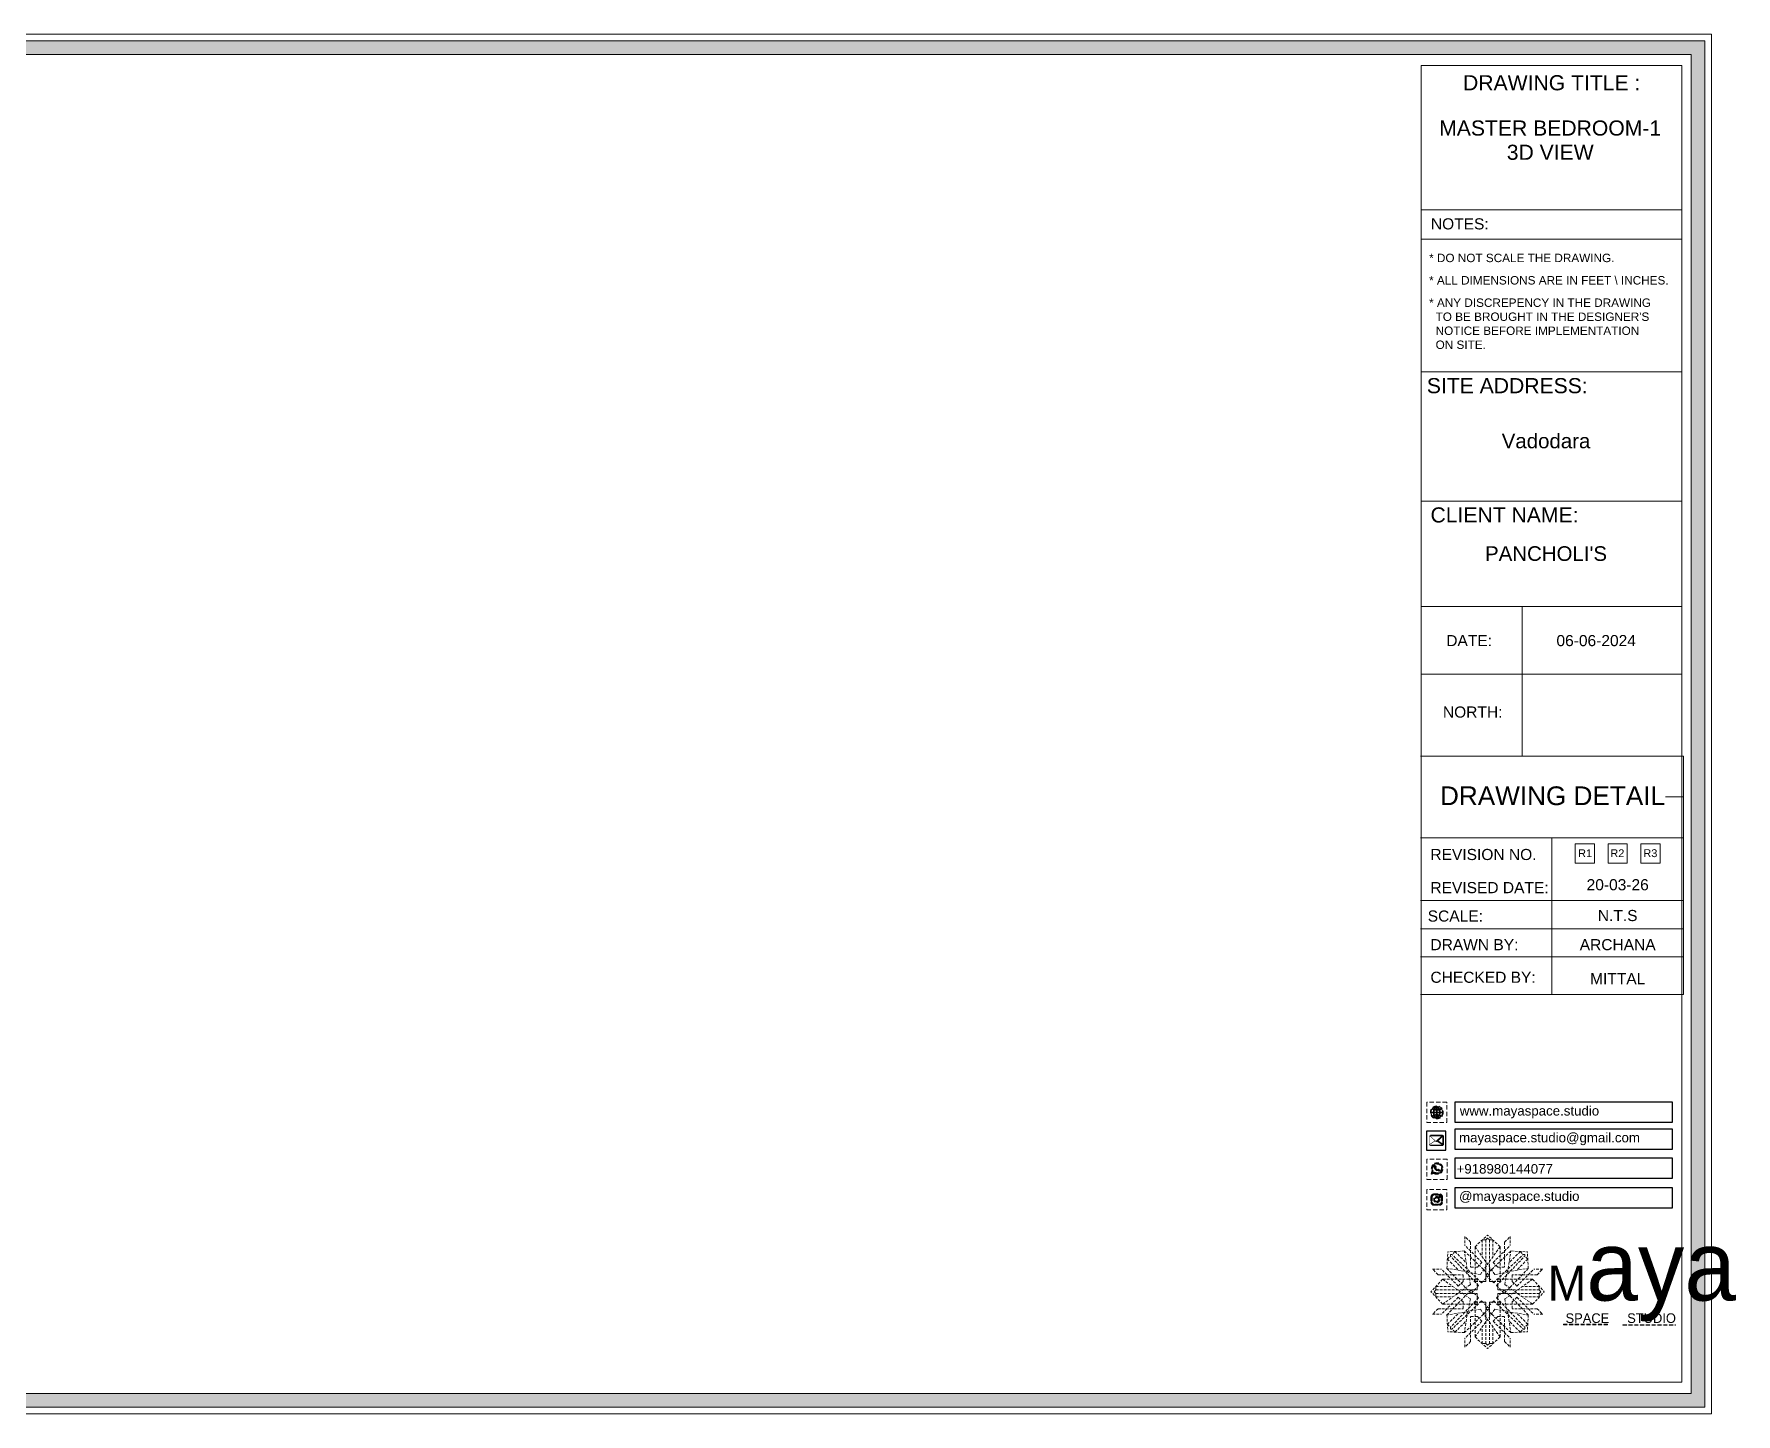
# Model space of a CAD drawing. Header units: millimetres. Extents: x 56222 to 3066687, y -650199 to -121287.
# Drawn here: x 132647.2 to 132948.4, y -183738.8 to -183494.7 of the extents above; entities that cross this region are included whole.
import ezdxf
from ezdxf.enums import TextEntityAlignment as Align

# ---------------------------------------------------------------- set-up
doc = ezdxf.new("R2010")
doc.units = ezdxf.units.MM
doc.header["$MEASUREMENT"] = 0
doc.linetypes.add('DASHEDX2', pattern=[1.5, 1, -0.5])
doc.layers.add('Dimension', color=10, linetype='DASHEDX2', lineweight=20)
doc.layers.add('NAME PLATE', color=7, linetype='Continuous', lineweight=25)
doc.styles.add('Arial', font='arial.ttf')
doc.styles.get("Standard").update_dxf_attribs({"font": 'arial.ttf', "height": 6})

# ---------------------------------------------------------------- blocks, each defined once
blk = doc.blocks.new('FSFSF')
at = {"color": 42, "lineweight": 5, "true_color": 0xe0ac11}
for p, q in [((28600.03, 143.51), (28600.03, 140.16)), ((28602.15, 141.41), (28600.03, 143.51)), ((28603.86, 139.69), (28608.58, 144.08)), ((28607.9, 142.22), (28606.58, 142.22)), ((28606.58, 142.22), (28606.58, 135.84)), ((28607.9, 142.22), (28608.58, 142.85)), ((28607.9, 142.22), (28607.9, 126.58)), ((28613.31, 139.69), (28608.58, 144.08)), ((28609.27, 142.22), (28608.59, 142.85)), ((28609.27, 142.22), (28609.27, 126.58)), ((28609.27, 142.22), (28610.59, 142.22)), ((28610.59, 142.22), (28610.59, 135.84)), ((28615.02, 141.41), (28617.14, 143.51)), ((28617.14, 143.51), (28617.14, 140.16)), ((28593.19, 131.45), (28593.54, 137.71)), ((28593.39, 135), (28594.56, 136.12)), ((28599.8, 138.06), (28593.54, 137.71)), ((28595.12, 136.69), (28594.53, 136.69)), ((28594.56, 136.12), (28594.56, 136.71)), ((28605.17, 124.98), (28594.56, 136.12)), ((28596.24, 137.86), (28595.12, 136.69)), ((28606.27, 126.08), (28595.12, 136.69)), ((28596.24, 137.86), (28600.47, 133.65)), ((28601.03, 130), (28599.8, 138.06)), ((28599.8, 138.05), (28608.58, 129.56)), ((28606.47, 133.76), (28600.03, 140.16)), ((28602.15, 141.41), (28602.15, 131.95)), ((28603.86, 126.58), (28603.86, 139.69)), ((28603.86, 139.69), (28608.58, 133.02)), ((28613.31, 139.69), (28608.59, 133.02)), ((28617.37, 138.05), (28608.59, 129.56)), ((28610.7, 133.76), (28617.14, 140.16)), ((28610.9, 126.08), (28622.05, 136.69)), ((28612.02, 124.98), (28622.62, 136.12)), ((28613.31, 126.58), (28613.31, 139.69)), ((28615.02, 141.41), (28615.02, 131.95)), ((28616.14, 130), (28617.37, 138.06)), ((28620.93, 137.86), (28616.7, 133.65)), ((28617.37, 138.06), (28623.63, 137.71)), ((28620.93, 137.86), (28622.05, 136.69)), ((28622.05, 136.69), (28622.64, 136.69)), ((28622.62, 136.12), (28622.62, 136.71)), ((28623.8, 135), (28622.62, 136.12)), ((28624, 131.45), (28623.65, 137.71)), ((28587.73, 131.22), (28591.08, 131.22)), ((28589.84, 129.1), (28587.73, 131.22)), ((28589.84, 129.1), (28599.29, 129.1)), ((28597.49, 124.78), (28591.08, 131.22)), ((28593.19, 131.45), (28601.69, 122.67)), ((28601.25, 130.22), (28593.19, 131.45)), ((28593.39, 135), (28597.6, 130.78)), ((28599.29, 126.5), (28599.29, 129.1)), ((28605.86, 129.18), (28601.03, 130)), ((28602.07, 125.39), (28601.25, 130.22)), ((28604.75, 131.95), (28602.15, 131.95)), ((28606.47, 133.76), (28604.75, 131.95)), ((28605.86, 129.18), (28608.58, 133.02)), ((28607.9, 128.92), (28608.58, 129.56)), ((28607.9, 128.92), (28608.58, 128.27)), ((28611.31, 129.18), (28608.59, 133.02)), ((28609.27, 128.92), (28608.59, 129.56)), ((28609.27, 128.92), (28608.59, 128.27)), ((28610.7, 133.76), (28612.42, 131.95)), ((28611.31, 129.18), (28616.14, 130)), ((28612.42, 131.95), (28615.02, 131.95)), ((28615.12, 125.39), (28615.94, 130.22)), ((28623.99, 131.45), (28615.5, 122.67)), ((28615.94, 130.22), (28624, 131.45)), ((28627.34, 129.1), (28617.89, 129.1)), ((28617.89, 126.5), (28617.89, 129.1)), ((28623.8, 135), (28619.59, 130.78)), ((28619.7, 124.78), (28626.1, 131.22)), ((28629.45, 131.22), (28626.1, 131.22)), ((28627.34, 129.1), (28629.45, 131.22)), ((28591.56, 127.39), (28587.17, 122.66)), ((28591.56, 117.94), (28587.17, 122.66)), ((28589.03, 123.35), (28588.4, 122.67)), ((28589.03, 121.98), (28588.4, 122.65)), ((28589.03, 123.35), (28589.03, 124.67)), ((28589.03, 124.67), (28595.4, 124.67)), ((28589.03, 123.35), (28604.66, 123.35)), ((28604.66, 127.39), (28591.56, 127.39)), ((28591.56, 127.39), (28598.23, 122.67)), ((28591.56, 117.94), (28598.23, 122.65)), ((28593.19, 113.88), (28601.69, 122.65)), ((28597.49, 124.78), (28599.29, 126.5)), ((28602.07, 125.39), (28598.23, 122.67)), ((28602.07, 119.94), (28598.23, 122.65)), ((28602.33, 123.35), (28601.69, 122.67)), ((28602.33, 121.98), (28601.69, 122.65)), ((28602.33, 123.35), (28602.97, 122.67)), ((28602.33, 121.98), (28602.97, 122.65)), ((28605.17, 124.98), (28602.97, 122.67)), ((28605.17, 120.35), (28602.97, 122.65)), ((28603.68, 126.54), (28603.68, 127.39)), ((28604.66, 126.54), (28603.68, 126.54)), ((28604.71, 127.57), (28603.86, 127.57)), ((28607.9, 126.58), (28603.86, 126.58)), ((28604.66, 123.35), (28604.66, 127.39)), ((28604.7, 126.58), (28604.71, 127.57)), ((28606.27, 126.08), (28608.58, 128.27)), ((28610.9, 126.08), (28608.59, 128.27)), ((28609.27, 126.58), (28613.31, 126.58)), ((28612.02, 124.98), (28614.21, 122.67)), ((28612.02, 120.35), (28614.21, 122.65)), ((28612.46, 126.58), (28612.46, 127.57)), ((28612.46, 127.57), (28613.31, 127.57)), ((28612.52, 123.35), (28612.52, 127.39)), ((28612.52, 127.39), (28625.63, 127.39)), ((28612.52, 126.54), (28613.51, 126.54)), ((28628.16, 123.35), (28612.52, 123.35)), ((28613.51, 126.54), (28613.51, 127.39)), ((28614.85, 123.35), (28614.21, 122.67)), ((28614.85, 121.98), (28614.21, 122.65)), ((28614.85, 123.35), (28615.5, 122.67)), ((28614.85, 121.98), (28615.5, 122.65)), ((28615.12, 125.39), (28618.96, 122.67)), ((28615.12, 119.94), (28618.96, 122.65)), ((28623.99, 113.88), (28615.5, 122.65)), ((28619.7, 124.78), (28617.89, 126.5)), ((28625.63, 127.39), (28618.96, 122.67)), ((28625.63, 117.94), (28618.96, 122.65)), ((28628.16, 124.67), (28621.78, 124.67)), ((28625.63, 127.39), (28630.02, 122.66)), ((28625.63, 117.94), (28630.02, 122.66)), ((28628.16, 123.35), (28628.16, 124.67)), ((28628.16, 123.35), (28628.78, 122.67)), ((28628.16, 121.98), (28628.78, 122.65)), ((28589.84, 116.23), (28587.73, 114.11)), ((28589.03, 121.98), (28604.66, 121.98)), ((28589.03, 121.98), (28589.03, 120.66)), ((28589.03, 120.66), (28595.4, 120.66)), ((28589.84, 116.23), (28599.29, 116.23)), ((28597.49, 120.54), (28591.08, 114.11)), ((28604.66, 117.94), (28591.56, 117.94)), ((28605.17, 120.35), (28594.56, 109.2)), ((28606.27, 119.15), (28595.12, 108.54)), ((28597.49, 120.54), (28599.29, 118.83)), ((28599.29, 118.83), (28599.29, 116.23)), ((28605.86, 116.05), (28601.03, 115.23)), ((28602.07, 119.94), (28601.25, 115.1)), ((28604.66, 118.78), (28603.68, 118.78)), ((28603.68, 118.78), (28603.68, 117.94)), ((28607.9, 118.65), (28603.86, 118.65)), ((28603.86, 118.65), (28603.86, 105.54)), ((28604.71, 117.66), (28603.86, 117.66)), ((28604.66, 121.98), (28604.66, 117.94)), ((28604.7, 118.65), (28604.71, 117.66)), ((28605.86, 116.05), (28608.58, 112.21)), ((28606.27, 119.15), (28608.58, 116.96)), ((28607.9, 103.01), (28607.9, 118.65)), ((28607.9, 116.31), (28608.58, 116.96)), ((28607.9, 116.31), (28608.58, 115.67)), ((28610.9, 119.15), (28608.59, 116.96)), ((28609.27, 116.31), (28608.59, 116.96)), ((28609.27, 116.31), (28608.59, 115.67)), ((28611.31, 116.05), (28608.59, 112.21)), ((28609.27, 118.65), (28613.31, 118.65)), ((28609.27, 103.01), (28609.27, 118.65)), ((28610.9, 119.15), (28622.05, 108.54)), ((28611.31, 116.05), (28616.14, 115.23)), ((28612.02, 120.35), (28622.62, 109.2)), ((28612.46, 118.65), (28612.46, 117.66)), ((28612.46, 117.66), (28613.31, 117.66)), ((28612.52, 121.98), (28612.52, 117.94)), ((28628.16, 121.98), (28612.52, 121.98)), ((28612.52, 118.78), (28613.51, 118.78)), ((28612.52, 117.94), (28625.63, 117.94)), ((28613.31, 118.65), (28613.31, 105.54)), ((28613.51, 118.78), (28613.51, 117.94)), ((28615.12, 119.94), (28615.94, 115.1)), ((28619.7, 120.54), (28617.89, 118.83)), ((28617.89, 118.83), (28617.89, 116.23)), ((28627.34, 116.23), (28617.89, 116.23)), ((28619.7, 120.54), (28626.1, 114.11)), ((28628.16, 120.66), (28621.78, 120.66)), ((28627.34, 116.23), (28629.45, 114.11)), ((28628.16, 121.98), (28628.16, 120.66)), ((28587.73, 114.11), (28591.08, 114.11)), ((28601.25, 115.1), (28593.19, 113.87)), ((28593.19, 113.87), (28593.54, 107.62)), ((28593.39, 110.32), (28597.6, 114.55)), ((28593.39, 110.32), (28594.56, 109.2)), ((28596.24, 107.37), (28600.47, 111.58)), ((28599.8, 107.17), (28608.58, 115.67)), ((28601.03, 115.23), (28599.8, 107.17)), ((28606.47, 111.47), (28600.03, 105.07)), ((28602.15, 103.82), (28602.15, 113.27)), ((28604.75, 113.27), (28602.15, 113.27)), ((28603.86, 105.54), (28608.58, 112.21)), ((28606.47, 111.47), (28604.75, 113.27)), ((28617.37, 107.17), (28608.59, 115.67)), ((28613.31, 105.54), (28608.59, 112.21)), ((28610.7, 111.47), (28612.42, 113.27)), ((28610.7, 111.47), (28617.14, 105.07)), ((28612.42, 113.27), (28615.02, 113.27)), ((28615.02, 103.82), (28615.02, 113.27)), ((28615.94, 115.1), (28624, 113.87)), ((28616.14, 115.23), (28617.37, 107.17)), ((28620.93, 107.37), (28616.7, 111.58)), ((28623.8, 110.32), (28619.59, 114.55)), ((28623.8, 110.32), (28622.62, 109.2)), ((28624, 113.87), (28623.65, 107.62)), ((28629.45, 114.11), (28626.1, 114.11)), ((28599.8, 107.17), (28593.54, 107.52)), ((28595.12, 108.54), (28594.53, 108.54)), ((28594.56, 109.2), (28594.56, 108.61)), ((28596.24, 107.37), (28595.12, 108.54)), ((28600.03, 101.71), (28600.03, 105.07)), ((28602.15, 103.82), (28600.03, 101.71)), ((28603.86, 105.54), (28608.58, 101.15)), ((28606.58, 103.01), (28606.58, 109.38)), ((28613.31, 105.54), (28608.58, 101.15)), ((28610.59, 103.01), (28610.59, 109.38)), ((28615.02, 103.82), (28617.14, 101.71)), ((28617.14, 101.71), (28617.14, 105.07)), ((28617.37, 107.17), (28623.63, 107.52)), ((28620.93, 107.37), (28622.05, 108.54)), ((28622.05, 108.54), (28622.64, 108.54)), ((28622.62, 109.2), (28622.62, 108.61)), ((28607.9, 103.01), (28606.58, 103.01)), ((28607.9, 103.01), (28608.58, 102.38)), ((28609.27, 103.01), (28608.59, 102.38)), ((28609.27, 103.01), (28610.59, 103.01))]:
    blk.add_line(p, q, dxfattribs=at)
blk = doc.blocks.new('hgwg')
at = {"layer": 'Dimension', "true_color": 0xd39e00}
h = blk.add_hatch(color=42, dxfattribs=at)
h.dxf.hatch_style = 1
h.paths.add_polyline_path([(27505.71, 45.05), (27494.27, 45.05), (27494.27, 44.9), (27505.71, 44.9)])
h = blk.add_hatch(color=42, dxfattribs=at)
h.dxf.hatch_style = 1
h.paths.add_polyline_path([(27523.3, 44.9), (27509.68, 44.9), (27509.68, 44.75), (27523.3, 44.75)])
at = {"layer": 'Dimension', "color": 42, "true_color": 0xd39e00}
for p, q in [((27494.27, 45.05), (27505.71, 45.05)), ((27494.27, 44.9), (27494.27, 45.05)), ((27494.27, 44.9), (27505.71, 44.9)), ((27505.71, 45.05), (27505.71, 44.9)), ((27509.68, 44.9), (27523.3, 44.9)), ((27509.68, 44.9), (27509.68, 44.75)), ((27509.68, 44.75), (27523.3, 44.75)), ((27523.3, 44.75), (27523.3, 44.9))]:
    blk.add_line(p, q, dxfattribs=at)
at = {"layer": 'Dimension', "color": 42, "true_color": 0xd39e00, "attachment_point": 1}
for s, width, insert, char_height in [('{\\fCinzel|b0|i0|c0|p2;\\H1.5x;M\\fAmsterdam One|b0|i0|c0|p2;\\H2x;aya}', 85.3277, (27490.17, 69.17), 6), ('{\\fCinzel|b0|i0|c0|p0;SPACE     STUDIO}', 66.129, (27494.83, 47.86), 2.5)]:
    blk.add_mtext_dynamic_manual_height_columns(s, width=width, gutter_width=30, heights=[0], dxfattribs=dict(at, insert=insert, char_height=char_height))
blk = doc.blocks.new('QEGW4TG')
at = {"layer": 'Dimension', "true_color": 0x000000}
h = blk.add_hatch(color=18, dxfattribs=at)
h.dxf.hatch_style = 1
h.paths.add_polyline_path([(2.69, 1.93, 0.170513), (2.95, 1.97, 0.190337), (3.11, 2.18, 0.316231), (3.07, 2.28), (2.79, 2.37, 0.273721), (2.69, 2.34, 0.040749), (2.63, 2.27, -0.441282), (2.53, 2.25, -0.11828), (2.06, 2.64, -0.441282), (2.07, 2.74, 0.040749), (2.13, 2.81, 0.290083), (2.14, 2.92), (2.01, 3.18, 0.316231), (1.91, 3.2, 0.190337), (1.73, 3, 0.170513), (1.72, 2.74, 0.252784)], flags=0)
h.paths.add_polyline_path([(1.19, 1.98), (1.03, 1.3, 0.550912), (1.11, 1.23), (1.75, 1.39, 6.344125)])
h.paths.add_polyline_path([(1.81, 1.7), (1.4, 1.6), (1.5, 2.03, -9.071339)], flags=16)
h.paths.add_polyline_path([(3.11, 2.16, -0.17811), (2.95, 1.97, -0.170513), (2.69, 1.93, -0.252784), (1.72, 2.74, -0.170513), (1.73, 3, -0.17811), (1.89, 3.19, -0.370089), (2.01, 3.18), (2.14, 2.92, -0.307185), (2.13, 2.8, -0.041087), (2.06, 2.73, 0.321676), (2.05, 2.65, 0.126524), (2.55, 2.24, 0.312216), (2.62, 2.26, -0.041087), (2.68, 2.34, -0.290673), (2.79, 2.37), (3.07, 2.28, -0.370089)], flags=0)
h = blk.add_hatch(color=18, dxfattribs=at)
h.dxf.hatch_style = 1
h.paths.add_polyline_path([(2.79, 2.37, 0.273721), (2.69, 2.34, 0.040749), (2.63, 2.27, -0.441282), (2.53, 2.25, -0.11828), (2.06, 2.64, -0.441282), (2.07, 2.74, 0.040749), (2.13, 2.81, 0.290083), (2.14, 2.92), (2.01, 3.18, 0.316231), (1.91, 3.2, 0.190337), (1.73, 3, 0.170513), (1.72, 2.74, 0.252784), (2.69, 1.93, 0.170513), (2.95, 1.97, 0.190337), (3.11, 2.18, 0.316231), (3.07, 2.28)])
for p, q in [((1.19, 1.98), (1.03, 1.3)), ((1.1, 1.23), (1.75, 1.39)), ((1.5, 2.03), (1.4, 1.6)), ((1.4, 1.6), (1.81, 1.7)), ((2.01, 3.18), (2.14, 2.92)), ((3.07, 2.28), (2.8, 2.36))]:
    blk.add_line(p, q)
blk.add_lwpolyline([(0, 0), (4.68, 0), (4.68, 4.68), (0, 4.68)], close=True)
for centre, radius, start, end in [((1.09, 1.29), 0.0598, 164.8483, 282.1458), ((2.39, 2.56), 1.34, 241.4727, 205.6422), ((2.39, 2.56), 1.04, 235.9962, 210.8333), ((2.09, 2.87), 0.39, 159.7007, 198.4072), ((2.96, 3.23), 1.33, 201.4218, 258.1669), ((2.07, 2.87), 0.364, 118.9685, 159.3648), ((1.94, 3.12), 0.0896, 41.8985, 123.1344), ((2.11, 2.68), 0.066, 135.9932, 224.8892), ((1.67, 3.16), 0.586, 312.4617, 321.8728), ((3.12, 3.42), 1.31, 216.5455, 243.5279), ((2.05, 2.87), 0.104, 320.3924, 28.6971), ((2.57, 2.3), 0.066, 234.2482, 323.1441), ((3.11, 1.94), 0.586, 137.2645, 146.6756), ((2.76, 2.27), 0.104, 70.4402, 138.745), ((2.75, 2.31), 0.39, 260.7301, 299.4366), ((2.76, 2.29), 0.364, 299.7725, 340.1688), ((3.03, 2.2), 0.0896, 336.0029, 57.2388)]:
    blk.add_arc(centre, radius, start, end)
blk = doc.blocks.new('ASGERG')
at = {"layer": 'Dimension', "true_color": 0x000000}
h = blk.add_hatch(color=18, dxfattribs=at)
h.dxf.hatch_style = 1
h.paths.add_polyline_path([(0.99, 1.7, 0.353872), (1.69, 1.03), (2.96, 1.03, 0.353872), (3.66, 1.7), (3.66, 2.99, 0.353872), (2.96, 3.67), (1.69, 3.67, 0.353872), (0.99, 2.99)])
h.paths.add_polyline_path([(1.27, 2.97, -0.353872), (1.72, 3.4), (2.94, 3.4, -0.353872), (3.38, 2.97), (3.38, 1.72, -0.353872), (2.94, 1.3), (1.72, 1.3, -0.353872), (1.27, 1.72)], flags=16)
h.paths.add_polyline_path([(3.02, 2.35, -1), (1.64, 2.35, -1)], flags=0)
h.paths.add_polyline_path([(2.74, 2.35, -1), (1.92, 2.35, -1)], flags=0)
h.paths.add_polyline_path([(2.86, 3.02, -1), (3.19, 3.02, -1)], flags=0)
h.paths.add_polyline_path([(1.64, 2.35, 1), (3.02, 2.35, 1)], flags=0)
h = blk.add_hatch(color=18, dxfattribs=at)
h.dxf.hatch_style = 1
h.paths.add_polyline_path([(1.64, 2.35, 1), (3.02, 2.35, 1)])
h.paths.add_polyline_path([(2.74, 2.35, -1), (1.92, 2.35, -1)], flags=16)
h = blk.add_hatch(color=18, dxfattribs=at)
h.dxf.hatch_style = 1
h.paths.add_polyline_path([(3.19, 3.02, 1), (2.86, 3.02, 1)])
for p, q in [((0.99, 2.99), (0.99, 1.7)), ((1.27, 2.97), (1.27, 1.72)), ((1.69, 3.67), (2.96, 3.67)), ((1.69, 1.03), (2.96, 1.03)), ((2.94, 3.4), (1.72, 3.4)), ((2.94, 1.3), (1.72, 1.3)), ((3.38, 2.97), (3.38, 1.72)), ((3.66, 2.99), (3.66, 1.7))]:
    blk.add_line(p, q)
blk.add_lwpolyline([(0, 0), (4.68, 0), (4.68, 4.68), (0, 4.68)], close=True)
for centre, radius in [((2.33, 2.35), 0.694), ((2.33, 2.35), 0.414), ((3.02, 3.02), 0.168)]:
    blk.add_circle(centre, radius)
for centre, radius, start, end in [((1.76, 2.89), 0.778, 94.8631, 172.8127), ((1.76, 1.8), 0.778, 187.1873, 265.1369), ((1.76, 2.91), 0.491, 94.8631, 172.8127), ((1.76, 1.78), 0.491, 187.1873, 265.1369), ((2.9, 2.91), 0.491, 7.1873, 85.1369), ((2.9, 1.78), 0.491, 274.8631, 352.8127), ((2.89, 2.89), 0.778, 7.1873, 85.1369), ((2.89, 1.8), 0.778, 274.8631, 352.8127)]:
    blk.add_arc(centre, radius, start, end)
blk = doc.blocks.new('DTGWEGEARG')
at = {"layer": 'Dimension', "true_color": 0x000000}
h = blk.add_hatch(color=18, dxfattribs=at)
h.dxf.hatch_style = 1
h.paths.add_polyline_path([(3.83, 2.34, 1), (0.85, 2.34, 1)])
h.paths.add_polyline_path([(2.51, 1.01, 0.105795), (2.96, 1.58, -0.055205), (3.3, 1.41, -0.169822)], flags=16)
h.paths.add_polyline_path([(2.41, 1.12), (2.41, 1.69, -0.058279), (2.81, 1.63, -0.103353)], flags=16)
h.paths.add_polyline_path([(2.26, 1.13, -0.101741), (1.87, 1.63, -0.057171), (2.26, 1.69)], flags=16)
h.paths.add_polyline_path([(2.17, 1.01, -0.169822), (1.38, 1.41, -0.055205), (1.72, 1.58, 0.105795)], flags=16)
h.paths.add_polyline_path([(3.02, 1.72, 0.081336), (3.13, 2.27), (3.68, 2.27, -0.152069), (3.4, 1.52, 0.05687)], flags=16)
h.paths.add_polyline_path([(2.87, 1.77, 0.061945), (2.41, 1.84), (2.41, 2.27), (2.98, 2.27, -0.081344)], flags=16)
h.paths.add_polyline_path([(2.26, 1.84, 0.060923), (1.8, 1.77, -0.081344), (1.7, 2.27), (2.26, 2.27)], flags=16)
h.paths.add_polyline_path([(1.66, 1.72, 0.05687), (1.28, 1.52, -0.152069), (1, 2.27), (1.55, 2.27, 0.081336)], flags=16)
h.paths.add_polyline_path([(2.41, 2.42), (2.41, 2.83, 0.061945), (2.87, 2.91, -0.080009), (2.98, 2.42)], flags=16)
h.paths.add_polyline_path([(3.13, 2.42, 0.080116), (3.02, 2.96, 0.05687), (3.4, 3.16, 0.028258), (3.3, 3.27, -0.055205), (2.96, 3.1, 0.105795), (2.51, 3.67, -0.36029), (3.68, 2.42)], flags=16)
h.paths.add_polyline_path([(2.26, 2.42), (1.7, 2.42, -0.080009), (1.8, 2.91, 0.060923), (2.26, 2.84)], flags=16)
h.paths.add_polyline_path([(1.55, 2.42), (1, 2.42, -0.150466), (1.28, 3.16, 0.05687), (1.66, 2.96, 0.080116)], flags=16)
h.paths.add_polyline_path([(2.41, 2.98), (2.41, 3.56, -0.103353), (2.81, 3.05, -0.058279)], flags=16)
h.paths.add_polyline_path([(2.26, 2.99, -0.057171), (1.87, 3.05, -0.101741), (2.26, 3.55)], flags=16)
h.paths.add_polyline_path([(1.72, 3.1, -0.055205), (1.38, 3.27, -0.169822), (2.17, 3.67, 0.105795)], flags=16)
blk.add_lwpolyline([(0, 0), (4.68, 0), (4.68, 4.68), (0, 4.68)], close=True)
at = {"layer": 'Dimension', "color": 18, "true_color": 0x000000}
for p, q in [((1, 2.42), (1.55, 2.42)), ((1, 2.27), (1.55, 2.27)), ((1.7, 2.42), (2.26, 2.42)), ((1.7, 2.27), (2.26, 2.27)), ((2.26, 3.55), (2.26, 2.99)), ((2.26, 2.84), (2.26, 2.42)), ((2.26, 2.27), (2.26, 1.84)), ((2.26, 1.69), (2.26, 1.13)), ((2.41, 3.56), (2.41, 2.98)), ((2.41, 2.83), (2.41, 2.42)), ((2.41, 2.42), (2.98, 2.42)), ((2.41, 2.27), (2.98, 2.27)), ((2.41, 2.27), (2.41, 1.84)), ((2.41, 1.69), (2.41, 1.12)), ((3.13, 2.42), (3.68, 2.42)), ((3.13, 2.27), (3.68, 2.27))]:
    blk.add_line(p, q, dxfattribs=at)
blk.add_circle((2.34, 2.34), 1.49, dxfattribs=at)
for centre, radius, start, end in [((2.34, 2.34), 1.34, 142.3819, 176.6093), ((2.34, 2.34), 1.34, 183.0315, 217.6181), ((2.34, 4.74), 1.9, 236.1399, 249.1595), ((2.34, -0.06), 1.9, 110.8405, 123.8601), ((2.34, 2.34), 1.34, 97.3549, 135.9073), ((2.34, 4.74), 1.75, 236.7417, 249.3811), ((2.34, -0.06), 1.75, 110.6189, 123.2583), ((2.34, 2.34), 1.34, 224.0927, 262.6451), ((3.28, 2.34), 1.73, 159.0567, 177.3789), ((3.28, 2.34), 1.73, 182.3435, 200.9433), ((3.28, 2.34), 1.58, 158.8325, 177.1302), ((3.28, 2.34), 1.58, 182.5658, 201.1675), ((3.28, 2.34), 1.73, 129.9301, 154.0867), ((3.28, 2.34), 1.73, 205.9133, 230.0699), ((2.34, 4.74), 1.9, 253.6799, 267.6253), ((2.34, -0.06), 1.9, 92.3747, 106.3201), ((3.28, 2.34), 1.58, 130.1073, 153.3446), ((2.34, 4.74), 1.75, 254.3336, 267.422), ((2.34, -0.06), 1.75, 92.578, 105.6664), ((3.28, 2.34), 1.58, 206.6554, 229.8927), ((1.4, 2.34), 1.58, 26.6554, 50.2584), ((2.34, 4.74), 1.75, 272.3248, 285.6664), ((2.34, 4.74), 1.9, 272.1415, 286.3201), ((2.34, -0.06), 1.9, 73.6799, 87.8585), ((2.34, -0.06), 1.75, 74.3336, 87.6752), ((1.4, 2.34), 1.58, 309.7416, 333.3446), ((2.34, 2.34), 1.34, 3.3907, 82.6451), ((1.4, 2.34), 1.73, 25.9133, 50.0699), ((1.4, 2.34), 1.73, 309.9301, 334.0867), ((2.34, 2.34), 1.34, 277.3549, 315.9073), ((1.4, 2.34), 1.58, 2.8698, 21.1675), ((1.4, 2.34), 1.58, 338.8325, 357.4342), ((2.34, 4.74), 1.75, 290.6189, 303.2583), ((2.34, -0.06), 1.75, 56.7417, 69.3811), ((2.34, 4.74), 1.9, 290.8405, 303.8601), ((1.4, 2.34), 1.73, 2.6211, 20.9433), ((1.4, 2.34), 1.73, 339.0567, 357.6565), ((2.34, -0.06), 1.9, 56.1399, 69.1595), ((2.34, 2.34), 1.34, 322.3819, 356.9685)]:
    blk.add_arc(centre, radius, start, end, dxfattribs=at)

msp = doc.modelspace()

# ---------------------------------------------------------------- hatches: boundary and pattern name
at = {"layer": 'Dimension', "linetype": 'Continuous', "true_color": 0xd39e00}
h = msp.add_hatch(color=42, dxfattribs=at)
h.paths.add_polyline_path([(132599.43, -183495.91), (132599.43, -183737.63), (132942.84, -183737.63), (132942.84, -183495.91)])
h.paths.add_polyline_path([(132601.84, -183498.32), (132940.43, -183498.32), (132940.43, -183735.22), (132601.84, -183735.22)], flags=16)
at = {"layer": 'Dimension', "true_color": 0x000000}
h = msp.add_hatch(color=18, dxfattribs=at)
h.dxf.hatch_style = 1
h.paths.add_polyline_path([(132896.36, -183691.36, 0.414214), (132896.62, -183691.1), (132896.62, -183689.79, 0.414214), (132896.36, -183689.53), (132894.29, -183689.53, 0.414214), (132894.03, -183689.79), (132894.03, -183691.1, 0.414214), (132894.29, -183691.36)])
h.paths.add_polyline_path([(132895.52, -183690.57), (132896.48, -183691.21, -0.198912), (132896.36, -183691.26), (132894.29, -183691.26, -0.198912), (132894.18, -183691.21), (132895.13, -183690.57), (132895.33, -183690.75)], flags=16)
h.paths.add_polyline_path([(132895.33, -183690.62), (132894.27, -183689.63, -0.028783), (132894.29, -183689.63), (132896.36, -183689.63, -0.028783), (132896.38, -183689.63)], flags=16)
h.paths.add_polyline_path([(132895.59, -183690.5), (132896.47, -183689.68, -0.202482), (132896.52, -183689.79), (132896.52, -183691.1, -0.043076), (132896.52, -183691.12)], flags=16)
h.paths.add_polyline_path([(132895.06, -183690.5), (132894.13, -183691.12, -0.043076), (132894.13, -183691.1), (132894.13, -183689.79, -0.202482), (132894.18, -183689.68)], flags=16)

# ---------------------------------------------------------------- linework, layer by layer
at = {"color": 18, "true_color": 0x000000}
for points in [[(132898.63, -183687.19), (132937.11, -183687.19), (132937.11, -183683.67), (132898.63, -183683.67)], [(132898.63, -183691.99), (132937.11, -183691.99), (132937.11, -183688.47), (132898.63, -183688.47)], [(132898.65, -183697.11), (132937.11, -183697.11), (132937.11, -183693.59), (132898.65, -183693.59)], [(132898.63, -183702.35), (132937.11, -183702.35), (132937.11, -183698.83), (132898.63, -183698.83)]]:
    msp.add_lwpolyline(points, close=True, dxfattribs=at)
msp.add_lwpolyline([(132893.62, -183692.19), (132897.03, -183692.19), (132897.03, -183688.79), (132893.62, -183688.79)], close=True)
at = {"layer": 'Dimension', "color": 42, "linetype": 'Continuous', "true_color": 0xd39e00}
for p, q in [((132938.8, -183525.8), (132892.66, -183525.8)), ((132938.8, -183531), (132892.66, -183531)), ((132938.8, -183554.45), (132892.66, -183554.45)), ((132938.8, -183577.33), (132892.66, -183577.33)), ((132938.8, -183595.96), (132892.66, -183595.96)), ((132910.51, -183595.96), (132910.51, -183622.45)), ((132938.8, -183607.95), (132892.66, -183607.95)), ((132939.08, -183622.45), (132892.52, -183622.45)), ((132939.08, -183622.45), (132939.08, -183664.63)), ((132935.87, -183629.68), (132939.08, -183629.68)), ((132892.52, -183636.92), (132939.08, -183636.92)), ((132915.8, -183664.63), (132915.8, -183636.92)), ((132939.08, -183648), (132892.52, -183648)), ((132939.08, -183652.99), (132892.52, -183652.99)), ((132939.08, -183657.99), (132892.52, -183657.99)), ((132892.52, -183664.63), (132939.08, -183664.63))]:
    msp.add_line(p, q, dxfattribs=at)
at = {"layer": 'Dimension', "color": 18, "linetype": 'Continuous', "true_color": 0x000000}
for p, q in [((132894.29, -183689.53), (132896.36, -183689.53)), ((132894.29, -183689.63), (132896.36, -183689.63)), ((132895.33, -183690.62), (132896.38, -183689.63)), ((132896.48, -183691.21), (132895.52, -183690.57)), ((132895.59, -183690.5), (132896.47, -183689.68)), ((132896.52, -183691.12), (132895.59, -183690.5)), ((132896.52, -183689.79), (132896.52, -183691.1)), ((132896.62, -183689.79), (132896.62, -183691.1)), ((132894.29, -183691.26), (132896.36, -183691.26)), ((132894.29, -183691.36), (132896.36, -183691.36))]:
    msp.add_line(p, q, dxfattribs=at)
at = {"layer": 'Dimension', "color": 42, "linetype": 'Continuous', "true_color": 0xd39e00}
for points in [[(132598.22, -183494.71), (132944.05, -183494.71), (132944.05, -183738.84), (132598.22, -183738.84)], [(132599.43, -183495.91), (132942.84, -183495.91), (132942.84, -183737.63), (132599.43, -183737.63)], [(132601.84, -183498.32), (132940.43, -183498.32), (132940.43, -183735.22), (132601.84, -183735.22)], [(132919.92, -183637.99), (132923.32, -183637.99), (132923.32, -183641.39), (132919.92, -183641.39)], [(132925.74, -183637.99), (132929.14, -183637.99), (132929.14, -183641.39), (132925.74, -183641.39)], [(132931.56, -183637.99), (132934.96, -183637.99), (132934.96, -183641.39), (132931.56, -183641.39)]]:
    msp.add_lwpolyline(points, close=True, dxfattribs=at)
at = {"layer": 'Dimension', "color": 42, "linetype": 'ByBlock', "true_color": 0xd39e00}
msp.add_lwpolyline([(132892.66, -183733.24), (132892.66, -183500.3), (132938.8, -183500.3), (132938.8, -183733.24)], close=True, dxfattribs=at)
at = {"layer": 'Dimension', "color": 18, "true_color": 0x000000}
for centre, radius, start, end in [((132896.36, -183689.79), 0.26, 0, 90), ((132896.36, -183689.79), 0.163, 83.4052, 90), ((132896.36, -183689.79), 0.163, 0, 45.7865), ((132896.36, -183691.1), 0.26, 270, 0), ((132896.36, -183691.1), 0.163, 270, 315), ((132896.36, -183691.1), 0.163, 350.1338, 0)]:
    msp.add_arc(centre, radius, start, end, dxfattribs=at)

# ---------------------------------------------------------------- block references
at = {"layer": 'Dimension', "color": 42, "true_color": 0xd39e00}
for name, p, xscale, yscale, zscale in [('DTGWEGEARG', (132893.64, -183687.28), 0.7652302390490121, 0.7652302390490121, 0.7652302390490121), ('QEGW4TG', (132893.66, -183697.37), 0.7652302390490121, 0.7652302390490121, 0.7652302390490121), ('ASGERG', (132893.64, -183702.71), 0.7652302390490121, 0.7652302390490121, 0.7652302390490121), ('FSFSF', (119523.51, -183774.58), 0.4677234847538989, 0.4677234847538989, 0.4677234847538989), ('hgwg', (114151.12, -183753.7), 0.6825681726514536, 0.6825681726514536, 0.6825681726514536)]:
    msp.add_blockref(name, p, dxfattribs=dict(at, xscale=xscale, yscale=yscale, zscale=zscale))

# ---------------------------------------------------------------- texts
at = {"color": 18, "true_color": 0x000000, "char_height": 1.681, "attachment_point": 1}
for s, width, gutter_width, insert in [('www.mayaspace.studio', 11.2888, 9.44, (132899.5, -183684.36)), ('mayaspace.studio@gmail.com', 7.0427, 5.89, (132899.37, -183689.1)), ('+918980144077', 27.4634, 5.89, (132898.93, -183694.63)), ('@mayaspace.studio', 7.0427, 5.89, (132899.37, -183699.46))]:
    msp.add_mtext_dynamic_manual_height_columns(s, width=width, gutter_width=gutter_width, heights=[0], dxfattribs=dict(at, insert=insert))
at = {"layer": 'NAME PLATE', "style": 'Arial'}
for s, height, p in [('DRAWING TITLE : ', 2.6771, (132916.28, -183504.66)), ('MASTER BEDROOM-1', 2.6771, (132915.49, -183512.67)), ('3D VIEW', 2.677, (132915.5, -183516.96)), ('NOTES:', 1.967, (132899.5, -183529.27)), ('SITE ADDRESS:', 2.6771, (132907.9, -183558.25)), ('Vadodara', 2.588, (132914.76, -183567.99)), ('CLIENT NAME:', 2.6771, (132907.41, -183581.12)), ("PANCHOLI'S", 2.588, (132914.76, -183587.91)), ('DATE:', 1.967, (132901.15, -183603)), ('06-06-2024', 1.967, (132923.63, -183603)), ('NORTH:', 1.967, (132901.78, -183615.64)), ('DRAWING DETAIL', 3.3097, (132915.91, -183631.12)), ('REVISION NO.', 1.967, (132903.69, -183640.84)), ('REVISED DATE: ', 1.967, (132905.14, -183646.7)), ('SCALE:', 1.967, (132898.71, -183651.73)), ('DRAWN BY:', 1.967, (132902.09, -183656.79)), ('ARCHANA', 1.967, (132927.44, -183656.79)), ('CHECKED BY:', 1.967, (132903.62, -183662.56)), ('MITTAL', 1.967, (132927.44, -183662.82))]:
    msp.add_text(s, height=height, dxfattribs=at).set_placement(p, align=Align.CENTER)
for s, p in [('R1', (132920.44, -183640.33)), ('R2', (132926.14, -183640.33))]:
    msp.add_text(s, height=1.387, dxfattribs=at).set_placement(p)
at = {"layer": 'NAME PLATE', "char_height": 1.4877, "width": 57.4771, "attachment_point": 1, "style": 'Arial'}
for s, insert in [('* DO NOT SCALE THE DRAWING.', (132894.07, -183533.57)), ('* ALL DIMENSIONS ARE IN FEET \\\\ INCHES.', (132894.07, -183537.53)), ("* ANY DISCREPENCY IN THE DRAWING \\P  TO BE BROUGHT IN THE DESIGNER'S\\P  NOTICE BEFORE IMPLEMENTATION \\P  ON SITE.", (132894.07, -183541.49))]:
    msp.add_mtext(s, dxfattribs=dict(at, insert=insert))
at = {"layer": 'NAME PLATE', "lineweight": 0, "attachment_point": 2, "style": 'Arial'}
for s, insert, char_height, width in [('R3', (132933.22, -183638.93), 1.387, 2.7064), ('20-03-26', (132927.44, -183644.22), 1.967, 17.0462), ('N.T.S', (132927.44, -183649.67), 1.967, 3.839)]:
    msp.add_mtext(s, dxfattribs=dict(at, insert=insert, char_height=char_height, width=width))

doc.saveas('drawing.dxf')
